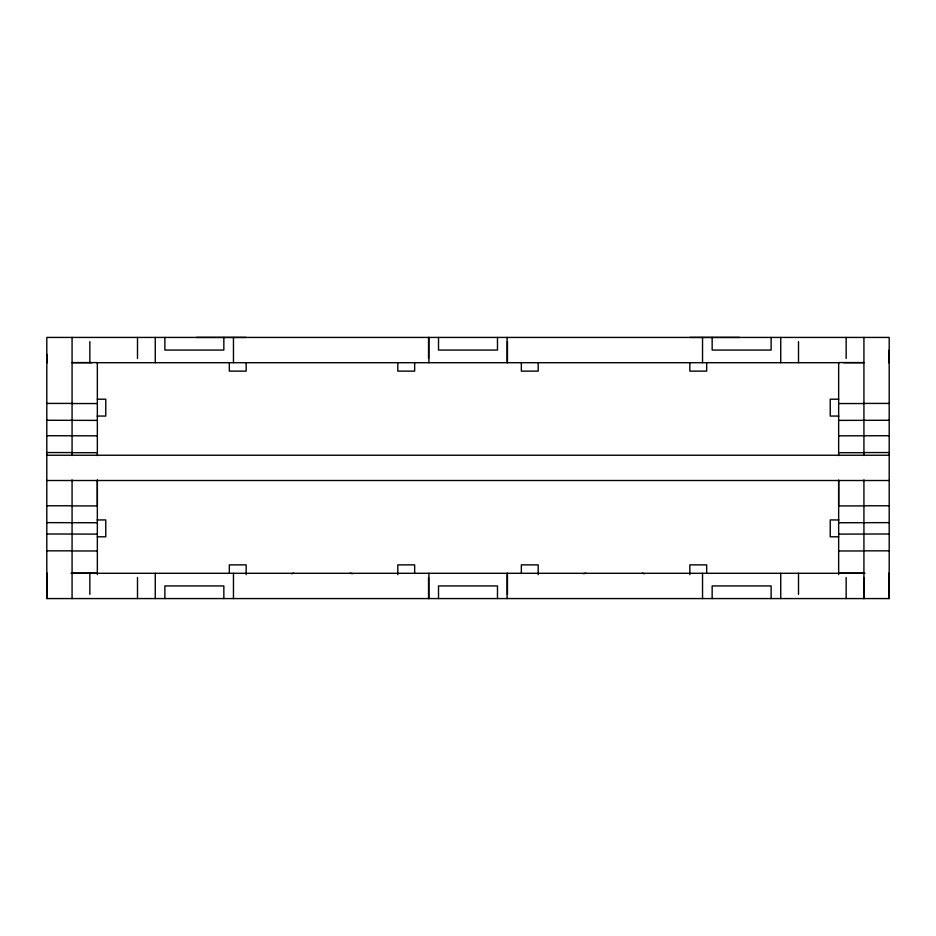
<?xml version="1.0" encoding="UTF-8"?>
<svg xmlns="http://www.w3.org/2000/svg" width="936" height="936" viewBox="0 0 936 936"><rect width="100%" height="100%" fill="white"/><g stroke="black" fill="none" stroke-linecap="round" stroke-linejoin="round"><path stroke-width="1.4" d="M888.592 573.3L889.2 573.3L889.2 598.572L46.8 598.572L46.8 573.3L47.408 573.3M46.8 354.276L46.8 362.7L47.408 362.7M97.344 480.636L97.344 505.908L72.072 505.908M838.656 480.636L838.656 505.908L863.928 505.908M863.928 577.512L863.928 598.572L863.928 479.887M889.2 350.064L889.2 362.7L888.592 362.7M196.326 337.428L246.168 337.428M689.832 337.428L739.674 337.428M72.072 362.571L97.344 362.571L97.344 455.563M863.928 362.571L838.656 362.571L838.656 455.563M72.072 362.7L92.336 362.7M96.595 362.7L839.405 362.7M843.664 362.7L863.928 362.7M97.344 399.204L105.768 399.204L105.768 416.052L97.133 416.052M838.656 399.204L830.232 399.204L830.232 416.052L838.867 416.052M46.8 403.416L72.072 403.416M863.928 403.416L889.2 403.416M72.072 403.545L97.344 403.545M838.656 403.545L863.928 403.545M46.8 420.264L97.344 420.393M889.2 420.264L838.656 420.393M46.8 435.708L97.344 435.837M838.656 435.837L889.2 435.708M46.8 452.556L72.072 452.556M863.928 452.556L889.2 452.556M72.072 452.685L97.344 452.685M838.656 452.685L863.928 452.685M46.8 455.235L889.2 455.235M46.8 480.507L889.2 480.507M46.8 505.779L72.072 505.779M863.928 505.779L889.2 505.779M97.133 519.948L105.768 519.948L105.768 536.796L97.344 536.796M838.867 519.948L830.232 519.948L830.232 536.796L838.656 536.796M46.8 522.627L97.344 522.756M889.2 522.627L838.656 522.756M46.8 533.988L97.344 534.117M838.656 534.117L889.2 533.988M46.8 550.836L72.072 550.836M863.928 550.836L889.2 550.836M72.072 550.965L97.344 550.965M838.656 550.965L863.928 550.965M72.072 573.171L97.344 573.171M838.656 573.171L863.928 573.171M71.007 573.3L864.993 573.3M889.2 598.572L889.2 337.428L46.8 337.428L46.8 598.572M863.928 337.428L863.928 455.551M846.156 337.428L846.156 358.488M846.156 577.512L846.156 598.572M838.656 480.016L838.656 574.61M798.513 341.64L798.513 362.7M798.513 573.3L798.513 594.36M780.741 337.428L780.741 362.7M780.741 573.3L780.741 598.572M771.124 337.428L771.124 350.064L712.156 350.064L712.156 337.428M771.124 598.572L771.124 585.936L712.156 585.936L712.156 598.572M706.68 362.7L706.68 371.124L689.832 371.124L689.832 362.7M706.68 573.3L706.68 564.876L689.832 564.876L689.832 574.704M702.538 337.428L702.538 362.7M702.538 573.3L702.538 598.572M538.2 362.7L538.2 371.124L521.352 371.124L521.352 362.7M538.2 574.704L538.2 564.876L521.352 564.876L521.352 573.3M507.452 341.64L507.452 362.7M507.452 573.3L507.452 594.36M507.101 337.428L507.101 362.7M507.101 573.3L507.101 598.572M497.484 337.428L497.484 350.064L438.516 350.064L438.516 337.428M497.484 598.572L497.484 585.936L438.516 585.936L438.516 598.572M428.899 337.428L428.899 362.7M428.899 573.3L428.899 598.572M428.548 337.428L428.548 358.488M428.548 577.512L428.548 598.572M414.648 362.7L414.648 371.124L397.8 371.124L397.8 362.7M414.648 573.3L414.648 564.876L397.8 564.876L397.8 574.704M246.168 362.7L246.168 371.124L229.32 371.124L229.32 362.7M246.168 574.704L246.168 564.876L229.32 564.876L229.32 573.3M233.462 337.428L233.462 362.7M233.462 573.3L233.462 598.572M223.844 337.428L223.844 350.064L164.876 350.064L164.876 337.428M223.844 598.572L223.844 585.936L164.876 585.936L164.876 598.572M155.259 337.428L155.259 362.7M155.259 573.3L155.259 598.572M137.498 337.428L137.498 358.488M137.498 577.512L137.498 598.572M97.344 479.817L97.344 574.61M89.844 341.64L89.844 362.7M89.844 573.3L89.844 594.36M72.072 337.428L72.072 455.551M72.072 479.887L72.072 598.572M642.096 573.3A6.318 6.318 0 0 1 644.424 573.745M583.608 573.745A6.318 6.318 0 0 1 585.936 573.3M350.064 573.3A6.318 6.318 0 0 1 352.392 573.745M291.576 573.745A6.318 6.318 0 0 1 293.904 573.3"/></g></svg>
